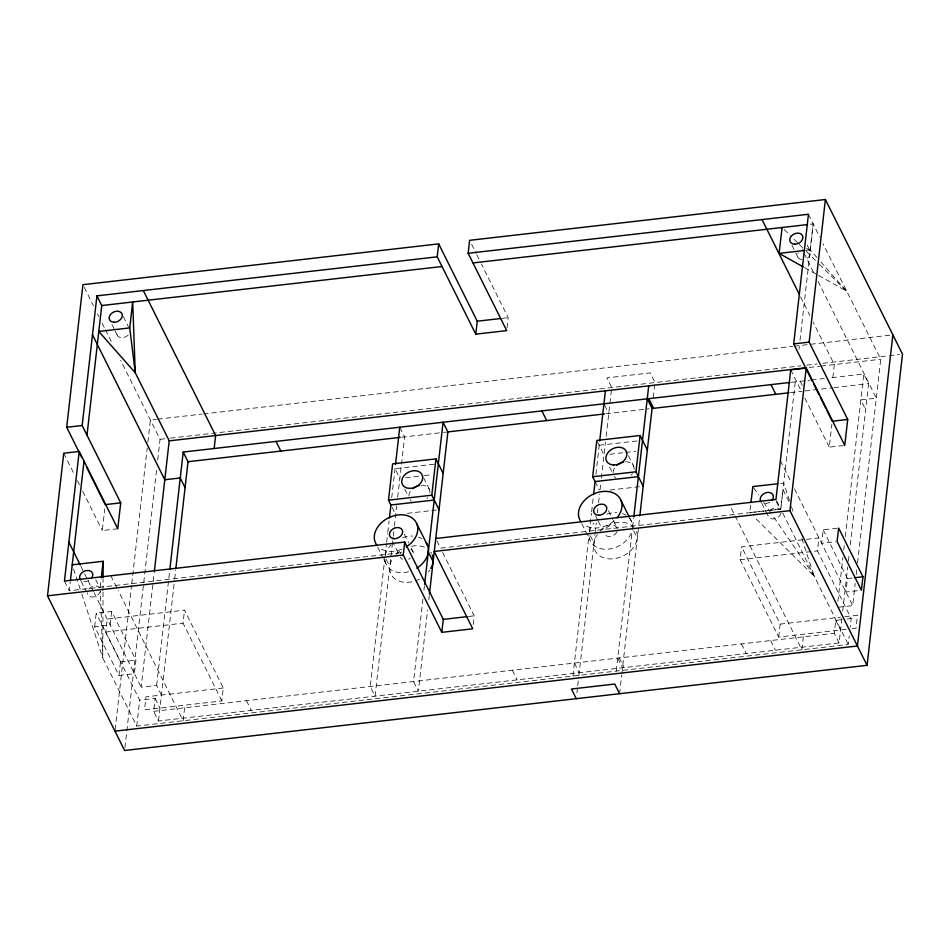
<?xml version="1.0" encoding="UTF-8"?>
<svg xmlns="http://www.w3.org/2000/svg" width="950" height="950" viewBox="0 0 950 950"><rect width="100%" height="100%" fill="white"/><g stroke="black" fill="none" stroke-linecap="round" stroke-linejoin="round"><path stroke-width="0.71" stroke-dasharray="4.75 3.56" d="M103.028 592.04L102.766 657.946L136.741 726.085L848.255 644.468L849.241 635.823M103.039 590.567L103.087 578.847M801.883 538.579L814.186 576.258L753.956 516.741M400.734 552.734L69.267 590.758L70.252 582.112M117.764 528.77L102.291 530.551L104.761 508.939M94.656 626.715L96.199 613.225L111.661 611.456L135.957 660.167L134.413 673.657L118.952 675.426L94.656 626.715L110.129 624.934L111.661 611.456M100.201 587.207L101.187 578.562M136.741 726.085L139.686 700.15L105.723 632.023L107.196 619.056L184.537 610.185L223.321 687.978L221.849 700.946L144.507 709.816L145.979 696.849L223.321 687.978M118.952 675.426L120.484 661.948L96.199 613.225M115.14 729.671L131.599 585.164M131.765 583.692L147.214 448.02M147.891 442.13L150.409 420.007L156.299 419.33M124.949 747.531L143.593 583.846M143.759 582.374L156.691 468.825M157.7 459.978L160.051 439.339L120.638 360.299M161.453 695.079L156.631 685.413L141.17 687.182L153.057 582.73M153.223 581.269L154.232 572.434M841.866 618.45L839.087 642.936L158.496 721.002L153.674 711.336L155.159 698.381L139.686 700.15M156.631 685.413L169.706 570.665M158.496 721.002L174.515 580.331M174.693 578.859L175.691 570.036M221.849 700.946L183.053 623.153L184.537 610.185M184.621 707.797L183.136 720.753L118.311 590.734M384.988 556.854L370.227 686.506L375.048 696.172L393.098 537.712M385.154 555.418L386.472 543.887M386.638 542.45L387.624 533.805M387.778 532.368L389.096 520.849M391.721 497.741L395.354 465.832M393.253 536.275L394.238 527.63M394.404 526.193L396.708 505.958M397.706 497.242L404.581 436.881L400.366 428.426M422.94 599.034L413.535 681.53L418.356 691.196L427.583 610.173M423.938 590.188L424.448 585.77M428.759 599.854L429.269 595.436M473.242 624.482L474.228 615.837L441.156 549.504M507.039 327.738L508.191 317.656L481.389 263.91M572.921 676.044L589 534.909M589.332 532L591.47 513.273M591.624 511.824L593.429 495.983M595.899 474.323L599.533 442.415M576.923 692.918L577.588 687.147M577.742 685.71L578.728 677.065M578.894 675.628L594.973 534.458M595.139 533.021L596.279 522.939M597.431 512.857L597.93 508.535M598.583 502.764L599.569 494.131M600.056 489.796L600.721 483.989M601.386 478.183L605.494 442.071M606.148 436.347L611.705 387.529L606.884 377.863L650.192 372.899L655.013 382.565L652.887 401.256M616.241 671.08L632.142 531.418M632.641 527.024L633.626 518.391M619.578 693.714L621.716 674.987M621.882 673.538L639.754 516.527M846.189 629.328L778.691 637.07L740.133 559.74L741.606 546.784L818.947 537.914L817.475 550.869L851.212 618.533L850.226 627.178M436.881 540.918L440.491 548.174L780.781 509.141L795.542 379.489M798.998 349.173L799.33 346.251M799.995 340.397L813.259 223.915L810.338 224.259M778.691 637.07L780.164 624.114L741.606 546.784M803.332 636.821L801.847 649.788L729.564 504.794M832.853 377.53L834.337 364.574L813.164 322.109M843.351 445.55L829.279 447.153L831.903 424.104M837.247 528.224L823.187 529.839L821.643 543.317L835.703 541.714M839.087 642.936L834.266 633.27L835.739 620.314L841.367 619.661M837.888 601.457L842.911 557.329M843.754 549.967L844.253 545.561M845.262 536.726L863.788 373.991L830.015 377.863M842.709 611.123L847.732 566.996M848.398 561.106L849.074 555.227M850.25 544.932L868.609 383.657L863.788 373.991M823.187 529.839L847.471 578.55L845.939 592.04L859.999 590.425M838.624 607.181L852.684 605.577L855.202 583.502M856.199 574.679L856.876 568.789M857.541 562.911L880.733 359.242L822.973 243.627M817.012 257.652L810.124 249.874L813.153 223.939M750.619 505.341L749.752 512.572L780.674 509.152L783.002 489.689L789.533 502.799M814.186 575.961L771.922 514.425M502.289 318.333L508.191 317.656M157.771 419.164L201.97 414.093M203.442 413.927L792.692 346.334M794.164 346.168L889.913 335.184M160.051 439.339L168.874 438.33M170.347 438.152L800.85 365.833M806.752 365.156L817.059 363.981M822.949 363.304L887.763 355.87M889.248 355.692L899.555 354.516M809.293 367.448L819.601 366.261M821.073 366.094L880.733 359.242M791.433 382.28L810.136 380.142M811.561 379.976L824.339 378.516M401.636 437.214L442.118 432.571M443.555 432.404L447.889 431.906M605.862 413.784L649.182 408.785M790.412 392.623L802.097 391.281M805.018 390.949L832.485 387.802M833.922 387.636L868.609 383.657M434.008 464.229L395.034 468.694L399.855 478.361M599.212 445.277L638.186 440.812M405.626 477.707L422.952 475.713M424.401 475.546L431.609 474.727M609.805 454.278L624.233 452.628M625.682 452.461L635.788 451.298M407.265 513.344L430.362 510.696M431.811 510.53L437.582 509.865M609.995 490.081L643.197 486.281M105.723 632.023L183.053 623.153M740.133 559.74L817.475 550.869M468.338 616.514L474.228 615.837M120.484 661.948L135.957 660.167M847.471 578.55L853.1 577.909M780.164 624.114L840.56 617.179M844.847 616.693L857.506 615.232L856.021 628.199L851.806 628.686M846.984 619.02L851.212 618.533M153.674 711.336L834.266 633.27M805.897 250.349L810.124 249.874M780.805 483.443L783.75 483.122L789.557 500.828M804.543 267.627L817.273 274.752M818.544 275.464L846.545 291.139L820.954 262.093M784.118 229.473L790.139 235.422M794.153 239.388L798.166 243.354M799.176 244.352L805.196 250.301M806.194 251.287L818.247 263.186M819.244 264.183L846.355 290.949M753.694 487.754L758.658 495.021M763.634 502.301L771.091 513.214M808.45 214.261L819.696 237.061M807.144 244.958L810.362 251.406M804.021 253.151L814.791 274.752M818.092 281.39L876.304 398.145L860.842 399.914L865.664 409.581M791.92 245.254L795.138 251.691M795.779 252.985L797.703 256.844M800.601 296.911L809.863 315.483M800.209 381.282L802.619 386.116M790.732 369.823L801.503 391.436M804.804 398.074L829.279 447.153M780.389 460.584L791.16 482.184M794.473 488.822L852.684 605.577M776.566 500.686L780.781 509.141M782.764 513.119L848.255 644.468M835.739 620.314L840.56 629.981M776.328 501.671L780.188 509.402M761.746 503.251L768.17 516.135M770.676 640.573L775.497 650.239M741.451 643.922L746.273 653.588M604.533 404.997L608.748 413.464M628.449 455.727L633.709 466.272M597.396 441.655L604.022 454.943M609.579 467.044L612.216 472.316M629.85 518.213L631.714 521.966M633.686 530.884L637.296 538.139M595.08 481.579L599.296 490.034M608.451 510.708L612.821 519.46M613.439 520.707L617.179 528.212A6.935 5.178 -26.5 0 0 611.456 525.433A6.935 5.178 -26.5 0 0 604.924 529.625M471.592 244.257L476.164 253.424M476.817 254.743L480.736 262.604M595.733 516.171L597.609 519.923M598.227 521.182L602.597 529.934M590.378 535.859L593.987 543.103M581.816 523.688L589.926 539.944M619.258 657.934L624.079 667.601M617.714 658.113L622.535 667.779M574.406 663.076L579.227 672.742M423.617 477.826L429.531 489.689M512.359 670.201L517.18 679.867M404.747 489.143L408.037 495.734M392.101 507.419L395.117 513.451M404.272 534.126L408.642 542.878M411.136 547.889L413.001 551.641M392.184 540.847L398.418 553.351M386.199 559.277L389.809 566.521M377.649 547.105L383.254 558.362M383.883 559.609L385.747 563.362M123.346 316.576L128.488 326.895M111.981 324.603L114.546 329.757M115.188 331.051L117.123 334.911M84.253 287.327L93.516 305.912M97.494 313.868L98.812 316.516M102.113 323.154L104.761 328.463M105.426 329.793L112.041 343.057M246.489 700.696L251.311 710.363M63.745 453.221L74.848 475.499M77.461 480.736L79.42 484.678M82.698 491.221L102.291 530.551M110.853 575.759L117.646 589.416M155.159 698.381L159.98 708.047M95.748 579.737L99.607 587.48M80.916 566.354L87.483 579.524M88.148 580.842L93.397 591.387M94.062 592.705L141.17 687.182M81.166 581.317L86.308 591.636M64.446 581.091L69.267 590.758M73.589 568.991L81.332 592.622M81.795 594.011L102.766 657.946L100.356 591.612M791.492 506.73L793.749 513.653M402.099 549.064A22.776 17.029 -26.5 0 1 379.276 547.699M429.756 570.166A22.776 17.029 -26.5 0 1 428.462 571.888M419.579 579.025A22.776 17.029 -26.5 0 1 394.689 578.633A22.776 17.029 -26.5 0 1 393.181 557.911M395.96 554.527A22.776 17.029 -26.5 0 1 401.351 550.204M411.576 546.191A22.776 17.029 -26.5 0 1 425.042 547.485M430.718 552.033A22.776 17.029 -26.5 0 1 431.656 553.494M614.068 520.766A22.776 17.029 -26.5 0 1 583.442 524.281M636.536 531.632A22.776 17.029 -26.5 0 1 612.489 558.873A22.776 17.029 -26.5 0 1 597.36 534.494M600.139 531.109A22.776 17.029 -26.5 0 1 633.757 527.25M628.936 517.584A22.776 17.029 -26.5 0 1 618.023 546.393A22.776 17.029 -26.5 0 1 589.154 536.702M589.439 531.798A22.776 17.029 -26.5 0 1 593.833 523.106M606.848 514.188A22.776 17.029 -26.5 0 1 616.799 512.656M622.606 513.689A22.776 17.029 -26.5 0 1 626.074 515.292M408.559 571.769A22.776 17.029 -26.5 0 1 384.976 560.12M385.261 555.216A22.776 17.029 -26.5 0 1 391.139 544.861M402.681 537.605A22.776 17.029 -26.5 0 1 412.621 536.073M418.428 537.106A22.776 17.029 -26.5 0 1 421.907 538.721M410.78 549.337A6.935 5.178 -26.5 0 1 413.238 553.612M410.317 558.184A6.935 5.178 -26.5 0 1 408.488 559.229M402.515 559.408A6.935 5.178 -26.5 0 1 400.294 557.104M400.484 553.577A6.935 5.178 -26.5 0 1 401.482 551.986M616.989 531.751A6.935 5.178 -26.5 0 1 610.518 536.429A6.935 5.178 -26.5 0 1 604.461 533.686M421.372 485.201A10.996 8.229 -26.5 0 1 429.768 493.62M427.642 497.824A10.996 8.229 -26.5 0 1 426.93 498.619M411.338 501.077A10.996 8.229 -26.5 0 1 410.139 499.831M408.939 496.019A10.996 8.229 -26.5 0 1 411.231 490.236M625.551 461.771A10.996 8.229 -26.5 0 1 633.935 470.202M632.451 473.575A10.996 8.229 -26.5 0 1 631.109 475.202M615.517 477.66A10.996 8.229 -26.5 0 1 614.318 476.413M613.106 472.589A10.996 8.229 -26.5 0 1 615.41 466.818M100.403 591.232A6.899 5.154 -26.5 0 1 93.302 596.98A6.899 5.154 -26.5 0 1 87.329 592.729M88.778 589.107A6.899 5.154 -26.5 0 1 99.75 587.848M88.659 580.557A6.899 5.154 -26.5 0 1 82.092 581.032M128.143 335.077A6.899 5.154 -26.5 0 1 119.866 337.416A6.899 5.154 -26.5 0 1 117.313 331.407M806.443 248.639A6.899 5.154 -26.5 0 1 810.587 253.377A6.899 5.154 -26.5 0 1 805.232 259.207M801.622 259.611A6.899 5.154 -26.5 0 1 798.166 252.807M802.204 249.292A6.899 5.154 -26.5 0 1 802.833 249.042M780.983 513.154A6.899 5.154 -26.5 0 1 774.179 518.866A6.899 5.154 -26.5 0 1 767.944 515.149M769.809 510.53A6.899 5.154 -26.5 0 1 779.986 509.366M769.856 502.134A6.899 5.154 -26.5 0 1 762.173 502.692"/><path stroke-width="1.43" d="M103.087 577.386L103.158 561.272L72.212 564.822M47.5 595.828L63.745 453.221L79.206 451.44L117.764 528.77L120.721 502.847L82.163 425.517L96.924 295.866L437.214 256.832L475.772 334.162L506.706 330.612L468.148 253.282L469.633 240.326L825.396 199.512L902.5 354.172L867.065 665.321L124.604 750.488L47.5 595.828L403.263 555.014L441.809 632.344L472.756 628.793L434.197 551.475L789.949 510.661L867.065 665.321M81.724 457.437L66.69 427.286L82.935 284.679L438.698 243.877L477.244 321.207L475.772 334.162M79.206 451.44L64.446 581.091L404.736 542.058L443.294 619.388L441.809 632.344M70.407 580.664L84.028 461.106M86.984 435.183L101.745 305.532L96.924 295.866M101.353 577.125L103.158 561.272M129.734 327.916L98.788 331.467L135.244 372.733L129.734 327.916L132.679 301.981L135.244 372.733L169.219 440.859L154.399 570.962M169.872 569.192L183.208 452.058L789.972 382.458M175.857 568.563L188.029 461.724L183.208 452.058M214.142 448.507L215.626 435.539L143.331 290.546M389.417 517.964L390.901 504.996L388.491 500.163L392.623 463.861L435.931 458.897L443.163 473.397M395.521 464.407L399.76 427.215M403.263 555.014L404.736 542.058M437.214 256.832L438.698 243.877M439.031 509.699L431.799 495.199L435.931 458.897M424.614 584.298L443.068 422.239L447.889 431.906L429.436 593.964M593.596 494.546L595.08 481.579L592.669 476.746L596.802 440.444L640.11 435.48L647.342 449.979M599.699 440.99L605.411 390.83M643.197 486.281L635.977 471.782L640.11 435.48M633.793 516.942L648.719 385.866M648.791 398.608L653.612 408.274M639.92 515.09L652.068 408.452L647.247 398.822M812.393 381.425L793.678 343.9L808.45 214.261L468.148 253.282M789.949 510.661L806.194 368.054L790.732 369.823L775.96 499.474L435.67 538.508M806.194 368.054L844.752 445.384L847.709 419.449L809.151 342.131L825.396 199.512M862.944 576.781L861.401 590.271L837.116 541.548L838.648 528.069L862.944 576.781L854.501 577.754M892.857 334.839L857.422 645.988L114.974 731.156M803.273 266.914L779.095 253.365L782.111 227.489M750.963 502.455L752.863 486.543L777.86 483.764M101.745 305.532L442.035 266.499M472.969 262.948L807.512 224.58M477.244 321.207L500.816 318.499M66.69 427.286L82.163 425.517M793.678 343.9L809.151 342.131M169.219 440.859L806.348 367.781M188.029 461.724L400.164 437.38M447.889 431.906L604.426 413.951M652.056 408.488L788.951 392.789M120.721 502.847L105.248 504.616L86.949 467.923M847.709 419.449L832.236 421.23L826.939 410.614M388.491 500.163L431.799 495.199M592.669 476.746L635.977 471.782M390.901 504.996L434.209 500.032M595.08 481.579L638.388 476.615M443.294 619.388L466.866 616.681M779.095 253.365L804.484 250.503M762.043 219.581L799.271 294.251M813.711 384.085L819.007 394.689M820.325 397.349L825.621 407.966M770.984 384.631L775.806 394.298M621.11 500.697L629.221 516.954M541.892 410.911L546.713 420.577M619.578 693.714L614.757 684.047L571.449 689.011L576.27 698.678M416.943 524.115L427.548 545.383M428.308 551.891L433.117 561.557M276.011 441.406L280.832 451.072M185.072 487.647L180.251 477.981L164.789 479.75L92.494 334.768M68.875 542.189L80.263 565.036M376.794 545.122A22.776 17.029 -26.5 0 1 385.926 519.27A22.776 17.029 -26.5 0 1 415.304 521.099A22.776 17.029 -26.5 0 1 406.161 546.939M432.369 555.049A22.776 17.029 -26.5 0 1 430.837 568.409M580.961 521.704A22.776 17.029 -26.5 0 1 587.551 497.634A22.776 17.029 -26.5 0 1 616.004 494.368A22.776 17.029 -26.5 0 1 617.215 517.536M425.909 542.367A22.776 17.029 -26.5 0 1 416.765 568.207M412.751 488.68A10.996 8.229 -26.5 0 1 419.496 485.414M616.93 465.262A10.996 8.229 -26.5 0 1 623.675 461.985M80.726 580.058A6.899 5.154 -26.5 0 1 81.843 572.814A6.899 5.154 -26.5 0 1 90.499 571.092A6.899 5.154 -26.5 0 1 91.746 577.873M761.306 501.992A6.899 5.154 -26.5 0 1 762.601 494.594A6.899 5.154 -26.5 0 1 771.412 493.204A6.899 5.154 -26.5 0 1 771.934 500.329M394.464 538.686A6.935 5.178 -26.5 0 0 402.408 530.373A6.935 5.178 -26.5 0 0 391.269 530.266A6.935 5.178 -26.5 0 0 394.464 538.686M598.631 515.256A6.935 5.178 -26.5 0 0 606.575 506.956A6.935 5.178 -26.5 0 0 595.448 506.849A6.935 5.178 -26.5 0 0 598.631 515.256M409.699 488.383A10.996 8.229 -26.5 0 0 422.299 475.19A10.996 8.229 -26.5 0 0 404.641 475.024A10.996 8.229 -26.5 0 0 409.699 488.383M613.866 464.954A10.996 8.229 -26.5 0 0 626.477 451.772A10.996 8.229 -26.5 0 0 608.807 451.606A10.996 8.229 -26.5 0 0 613.866 464.954M114.154 322.276A6.899 5.154 -26.5 0 0 122.063 313.999A6.899 5.154 -26.5 0 0 110.984 313.904A6.899 5.154 -26.5 0 0 114.154 322.276M794.746 244.209A6.899 5.154 -26.5 0 0 802.655 235.933A6.899 5.154 -26.5 0 0 791.576 235.838A6.899 5.154 -26.5 0 0 794.746 244.209"/></g></svg>
